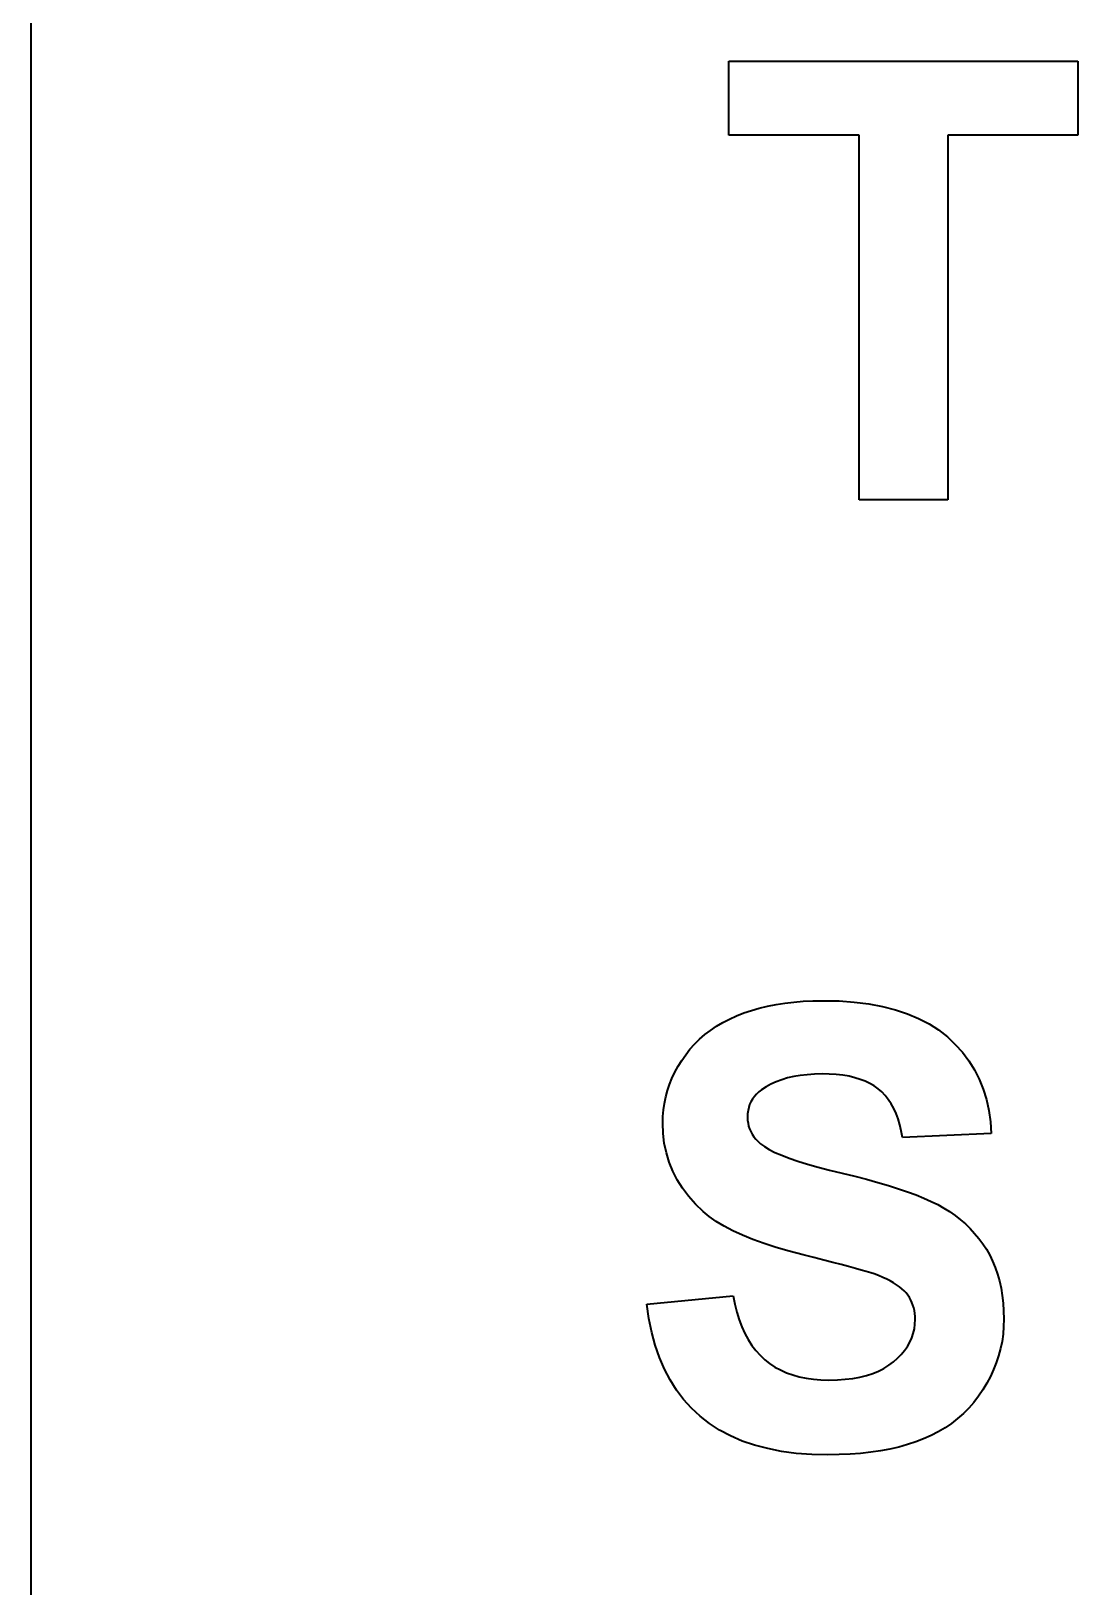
# Model space of a CAD drawing. Extents: x 23 to 417, y 3 to 294.
# Drawn here: x 205.837 to 207.267, y 102.642 to 104.769 of the extents above; entities that cross this region are included whole.
import ezdxf

# ---------------------------------------------------------------- set-up
doc = ezdxf.new("R2010")
doc.units = 0
doc.layers.get('0').update_dxf_attribs({"lineweight": 13})

# ---------------------------------------------------------------- blocks, each defined once
blk = doc.blocks.new('BLOCK4760')
at = {"color": 7, "lineweight": 35}
blk.add_line((-75.474, 3.552), (-75.474, 49.552), dxfattribs=at)
at = {"color": 7, "lineweight": 35, "ltscale": 0.059601}
blk.add_line((-70.707, 27.082), (-68.323, 27.082), dxfattribs=at)
at = {"color": 7, "lineweight": 35, "ltscale": 0.012688}
for p, q in [((-70.707, 26.575), (-70.707, 27.082)), ((-68.323, 27.082), (-68.323, 26.575))]:
    blk.add_line(p, q, dxfattribs=at)
at = {"color": 7, "lineweight": 35, "ltscale": 0.022255}
blk.add_line((-69.816, 26.575), (-70.707, 26.575), dxfattribs=at)
at = {"color": 7, "lineweight": 35, "ltscale": 0.062312}
for p, q in [((-69.816, 24.082), (-69.816, 26.575)), ((-69.211, 26.575), (-69.211, 24.082))]:
    blk.add_line(p, q, dxfattribs=at)
at = {"color": 7, "lineweight": 35, "ltscale": 0.022203}
blk.add_line((-68.323, 26.575), (-69.211, 26.575), dxfattribs=at)
at = {"color": 7, "lineweight": 35, "ltscale": 0.015143}
blk.add_line((-69.211, 24.082), (-69.816, 24.082), dxfattribs=at)
at = {"color": 7, "lineweight": 35, "ltscale": 0.001479}
blk.add_line((-70.443, 20.622), (-70.385, 20.633), dxfattribs=at)
at = {"color": 7, "lineweight": 35, "ltscale": 0.001519}
blk.add_line((-70.385, 20.633), (-70.325, 20.642), dxfattribs=at)
at = {"color": 7, "lineweight": 35, "ltscale": 0.001563}
blk.add_line((-70.325, 20.642), (-70.263, 20.65), dxfattribs=at)
at = {"color": 7, "lineweight": 35, "ltscale": 0.001608}
blk.add_line((-70.263, 20.65), (-70.199, 20.655), dxfattribs=at)
at = {"color": 7, "lineweight": 35, "ltscale": 0.001655}
blk.add_line((-70.199, 20.655), (-70.133, 20.658), dxfattribs=at)
at = {"color": 7, "lineweight": 35, "ltscale": 0.001704}
blk.add_line((-70.133, 20.658), (-70.064, 20.659), dxfattribs=at)
at = {"color": 7, "lineweight": 35, "ltscale": 0.002755}
blk.add_line((-70.064, 20.659), (-69.954, 20.657), dxfattribs=at)
at = {"color": 7, "lineweight": 35, "ltscale": 0.002621}
blk.add_line((-69.954, 20.657), (-69.85, 20.649), dxfattribs=at)
at = {"color": 7, "lineweight": 35, "ltscale": 0.002494}
blk.add_line((-69.85, 20.649), (-69.751, 20.637), dxfattribs=at)
at = {"color": 7, "lineweight": 35, "ltscale": 0.002375}
blk.add_line((-69.751, 20.637), (-69.657, 20.619), dxfattribs=at)
at = {"color": 7, "lineweight": 35, "ltscale": 0.001282}
blk.add_line((-70.748, 20.509), (-70.702, 20.533), dxfattribs=at)
at = {"color": 7, "lineweight": 35, "ltscale": 0.001313}
blk.add_line((-70.702, 20.533), (-70.655, 20.555), dxfattribs=at)
at = {"color": 7, "lineweight": 35, "ltscale": 0.001343}
blk.add_line((-70.655, 20.555), (-70.605, 20.575), dxfattribs=at)
at = {"color": 7, "lineweight": 35, "ltscale": 0.001372}
blk.add_line((-70.605, 20.575), (-70.553, 20.592), dxfattribs=at)
at = {"color": 7, "lineweight": 35, "ltscale": 0.001405}
blk.add_line((-70.553, 20.592), (-70.499, 20.608), dxfattribs=at)
at = {"color": 7, "lineweight": 35, "ltscale": 0.00144}
blk.add_line((-70.499, 20.608), (-70.443, 20.622), dxfattribs=at)
at = {"color": 7, "lineweight": 35, "ltscale": 0.002265}
blk.add_line((-69.657, 20.619), (-69.569, 20.597), dxfattribs=at)
at = {"color": 7, "lineweight": 35, "ltscale": 0.002166}
blk.add_line((-69.569, 20.597), (-69.487, 20.57), dxfattribs=at)
at = {"color": 7, "lineweight": 35, "ltscale": 0.002078}
blk.add_line((-69.487, 20.57), (-69.411, 20.538), dxfattribs=at)
at = {"color": 7, "lineweight": 35, "ltscale": 0.002005}
blk.add_line((-69.411, 20.538), (-69.339, 20.501), dxfattribs=at)
at = {"color": 7, "lineweight": 35, "ltscale": 0.001199}
blk.add_line((-70.907, 20.395), (-70.871, 20.427), dxfattribs=at)
at = {"color": 7, "lineweight": 35, "ltscale": 0.001214}
blk.add_line((-70.871, 20.427), (-70.832, 20.456), dxfattribs=at)
at = {"color": 7, "lineweight": 35, "ltscale": 0.001232}
blk.add_line((-70.832, 20.456), (-70.791, 20.484), dxfattribs=at)
at = {"color": 7, "lineweight": 35, "ltscale": 0.001255}
blk.add_line((-70.791, 20.484), (-70.748, 20.509), dxfattribs=at)
at = {"color": 7, "lineweight": 35, "ltscale": 0.001946}
blk.add_line((-69.339, 20.501), (-69.274, 20.459), dxfattribs=at)
at = {"color": 7, "lineweight": 35, "ltscale": 0.001904}
blk.add_line((-69.274, 20.459), (-69.214, 20.411), dxfattribs=at)
at = {"color": 7, "lineweight": 35, "ltscale": 0.001183}
blk.add_line((-71.002, 20.29), (-70.973, 20.327), dxfattribs=at)
at = {"color": 7, "lineweight": 35, "ltscale": 0.001184}
blk.add_line((-70.973, 20.327), (-70.941, 20.362), dxfattribs=at)
at = {"color": 7, "lineweight": 35, "ltscale": 0.001189}
blk.add_line((-70.941, 20.362), (-70.907, 20.395), dxfattribs=at)
at = {"color": 7, "lineweight": 35, "ltscale": 0.001867}
blk.add_line((-69.214, 20.411), (-69.16, 20.36), dxfattribs=at)
at = {"color": 7, "lineweight": 35, "ltscale": 0.001831}
blk.add_line((-69.16, 20.36), (-69.111, 20.306), dxfattribs=at)
at = {"color": 7, "lineweight": 35, "ltscale": 0.00116}
blk.add_line((-71.076, 20.17), (-71.054, 20.211), dxfattribs=at)
at = {"color": 7, "lineweight": 35, "ltscale": 0.001179}
blk.add_line((-71.054, 20.211), (-71.029, 20.251), dxfattribs=at)
at = {"color": 7, "lineweight": 35, "ltscale": 0.001187}
for p, q in [((-71.029, 20.251), (-71.002, 20.29)), ((-69.28, 19.265), (-69.238, 19.241))]:
    blk.add_line(p, q, dxfattribs=at)
at = {"color": 7, "lineweight": 35, "ltscale": 0.001809}
blk.add_line((-69.111, 20.306), (-69.067, 20.248), dxfattribs=at)
at = {"color": 7, "lineweight": 35, "ltscale": 0.001801}
blk.add_line((-69.067, 20.248), (-69.029, 20.187), dxfattribs=at)
at = {"color": 7, "lineweight": 35, "ltscale": 0.001131}
blk.add_line((-71.112, 20.086), (-71.096, 20.128), dxfattribs=at)
at = {"color": 7, "lineweight": 35, "ltscale": 0.001144}
for p, q in [((-71.096, 20.128), (-71.076, 20.17)), ((-69.52, 19.724), (-69.529, 19.769))]:
    blk.add_line(p, q, dxfattribs=at)
at = {"color": 7, "lineweight": 35, "ltscale": 0.000978468}
blk.add_line((-70.384, 20.105), (-70.42, 20.088), dxfattribs=at)
at = {"color": 7, "lineweight": 35, "ltscale": 0.001011}
blk.add_line((-70.346, 20.119), (-70.384, 20.105), dxfattribs=at)
at = {"color": 7, "lineweight": 35, "ltscale": 0.001048}
for p, q in [((-70.306, 20.131), (-70.346, 20.119)), ((-69.803, 18.818), (-69.843, 18.829))]:
    blk.add_line(p, q, dxfattribs=at)
at = {"color": 7, "lineweight": 35, "ltscale": 0.00109}
blk.add_line((-70.263, 20.14), (-70.306, 20.131), dxfattribs=at)
at = {"color": 7, "lineweight": 35, "ltscale": 0.001135}
for p, q in [((-70.219, 20.148), (-70.263, 20.14)), ((-70.314, 18.116), (-70.271, 18.101))]:
    blk.add_line(p, q, dxfattribs=at)
at = {"color": 7, "lineweight": 35, "ltscale": 0.001185}
for p, q in [((-70.172, 20.153), (-70.219, 20.148)), ((-69.973, 20.154), (-70.021, 20.157))]:
    blk.add_line(p, q, dxfattribs=at)
at = {"color": 7, "lineweight": 35, "ltscale": 0.001237}
blk.add_line((-70.122, 20.157), (-70.172, 20.153), dxfattribs=at)
at = {"color": 7, "lineweight": 35, "ltscale": 0.001292}
for p, q in [((-70.07, 20.158), (-70.122, 20.157)), ((-70.637, 18.478), (-70.618, 18.429)), ((-69.912, 18.071), (-69.861, 18.077))]:
    blk.add_line(p, q, dxfattribs=at)
at = {"color": 7, "lineweight": 35, "ltscale": 0.001247}
for p, q in [((-70.021, 20.157), (-70.07, 20.158)), ((-69.324, 19.287), (-69.28, 19.265)), ((-68.858, 18.743), (-68.847, 18.695))]:
    blk.add_line(p, q, dxfattribs=at)
at = {"color": 7, "lineweight": 35, "ltscale": 0.001126}
blk.add_line((-69.929, 20.149), (-69.973, 20.154), dxfattribs=at)
at = {"color": 7, "lineweight": 35, "ltscale": 0.00107}
for p, q in [((-69.886, 20.142), (-69.929, 20.149)), ((-70.462, 18.205), (-70.429, 18.179))]:
    blk.add_line(p, q, dxfattribs=at)
at = {"color": 7, "lineweight": 35, "ltscale": 0.001017}
blk.add_line((-69.847, 20.132), (-69.886, 20.142), dxfattribs=at)
at = {"color": 7, "lineweight": 35, "ltscale": 0.000968252}
blk.add_line((-69.81, 20.121), (-69.847, 20.132), dxfattribs=at)
at = {"color": 7, "lineweight": 35, "ltscale": 0.000924056}
blk.add_line((-69.775, 20.108), (-69.81, 20.121), dxfattribs=at)
at = {"color": 7, "lineweight": 35, "ltscale": 0.000885097}
blk.add_line((-69.743, 20.093), (-69.775, 20.108), dxfattribs=at)
at = {"color": 7, "lineweight": 35, "ltscale": 0.001806}
blk.add_line((-69.029, 20.187), (-68.996, 20.122), dxfattribs=at)
at = {"color": 7, "lineweight": 35, "ltscale": 0.001826}
blk.add_line((-68.996, 20.122), (-68.969, 20.055), dxfattribs=at)
at = {"color": 7, "lineweight": 35, "ltscale": 0.001117}
blk.add_line((-71.147, 19.957), (-71.138, 20.001), dxfattribs=at)
at = {"color": 7, "lineweight": 35, "ltscale": 0.001118}
blk.add_line((-71.138, 20.001), (-71.127, 20.044), dxfattribs=at)
at = {"color": 7, "lineweight": 35, "ltscale": 0.001123}
for p, q in [((-71.127, 20.044), (-71.112, 20.086)), ((-69.091, 19.133), (-69.059, 19.101))]:
    blk.add_line(p, q, dxfattribs=at)
at = {"color": 7, "lineweight": 35, "ltscale": 0.000531759}
blk.add_line((-70.533, 20.003), (-70.545, 19.986), dxfattribs=at)
at = {"color": 7, "lineweight": 35, "ltscale": 0.000543651}
blk.add_line((-70.518, 20.02), (-70.533, 20.003), dxfattribs=at)
at = {"color": 7, "lineweight": 35, "ltscale": 0.000560294}
blk.add_line((-70.502, 20.035), (-70.518, 20.02), dxfattribs=at)
at = {"color": 7, "lineweight": 35, "ltscale": 0.000581346}
blk.add_line((-70.484, 20.049), (-70.502, 20.035), dxfattribs=at)
at = {"color": 7, "lineweight": 35, "ltscale": 0.000931155}
blk.add_line((-70.453, 20.07), (-70.484, 20.049), dxfattribs=at)
at = {"color": 7, "lineweight": 35, "ltscale": 0.00095208}
blk.add_line((-70.42, 20.088), (-70.453, 20.07), dxfattribs=at)
at = {"color": 7, "lineweight": 35, "ltscale": 0.000851948}
blk.add_line((-69.714, 20.076), (-69.743, 20.093), dxfattribs=at)
at = {"color": 7, "lineweight": 35, "ltscale": 0.000826236}
blk.add_line((-69.687, 20.056), (-69.714, 20.076), dxfattribs=at)
at = {"color": 7, "lineweight": 35, "ltscale": 0.00081946}
blk.add_line((-69.662, 20.035), (-69.687, 20.056), dxfattribs=at)
at = {"color": 7, "lineweight": 35, "ltscale": 0.000832152}
blk.add_line((-69.639, 20.011), (-69.662, 20.035), dxfattribs=at)
at = {"color": 7, "lineweight": 35, "ltscale": 0.000852554}
blk.add_line((-69.618, 19.984), (-69.639, 20.011), dxfattribs=at)
at = {"color": 7, "lineweight": 35, "ltscale": 0.001859}
for p, q in [((-68.969, 20.055), (-68.947, 19.984)), ((-69.878, 17.559), (-69.953, 17.556))]:
    blk.add_line(p, q, dxfattribs=at)
at = {"color": 7, "lineweight": 35, "ltscale": 0.001128}
blk.add_line((-71.158, 19.868), (-71.154, 19.913), dxfattribs=at)
at = {"color": 7, "lineweight": 35, "ltscale": 0.001121}
for p, q in [((-71.154, 19.913), (-71.147, 19.957)), ((-69.059, 19.101), (-69.028, 19.068)), ((-69.028, 19.068), (-69, 19.034))]:
    blk.add_line(p, q, dxfattribs=at)
at = {"color": 7, "lineweight": 35, "ltscale": 0.000571956}
blk.add_line((-70.579, 19.886), (-70.58, 19.863), dxfattribs=at)
at = {"color": 7, "lineweight": 35, "ltscale": 0.000552896}
blk.add_line((-70.576, 19.908), (-70.579, 19.886), dxfattribs=at)
at = {"color": 7, "lineweight": 35, "ltscale": 0.00053772}
blk.add_line((-70.571, 19.929), (-70.576, 19.908), dxfattribs=at)
at = {"color": 7, "lineweight": 35, "ltscale": 0.000528371}
blk.add_line((-70.565, 19.949), (-70.571, 19.929), dxfattribs=at)
at = {"color": 7, "lineweight": 35, "ltscale": 0.00052411}
blk.add_line((-70.556, 19.968), (-70.565, 19.949), dxfattribs=at)
at = {"color": 7, "lineweight": 35, "ltscale": 0.000525323}
blk.add_line((-70.545, 19.986), (-70.556, 19.968), dxfattribs=at)
at = {"color": 7, "lineweight": 35, "ltscale": 0.000879004}
blk.add_line((-69.599, 19.955), (-69.618, 19.984), dxfattribs=at)
at = {"color": 7, "lineweight": 35, "ltscale": 0.00091152}
blk.add_line((-69.581, 19.923), (-69.599, 19.955), dxfattribs=at)
at = {"color": 7, "lineweight": 35, "ltscale": 0.00094961}
blk.add_line((-69.565, 19.888), (-69.581, 19.923), dxfattribs=at)
at = {"color": 7, "lineweight": 35, "ltscale": 0.000992698}
blk.add_line((-69.551, 19.851), (-69.565, 19.888), dxfattribs=at)
at = {"color": 7, "lineweight": 35, "ltscale": 0.001905}
blk.add_line((-68.947, 19.984), (-68.931, 19.909), dxfattribs=at)
at = {"color": 7, "lineweight": 35, "ltscale": 0.001962}
blk.add_line((-68.931, 19.909), (-68.92, 19.832), dxfattribs=at)
at = {"color": 7, "lineweight": 35, "ltscale": 0.001139}
for p, q in [((-71.159, 19.822), (-71.158, 19.868)), ((-69.161, 19.19), (-69.125, 19.162))]:
    blk.add_line(p, q, dxfattribs=at)
at = {"color": 7, "lineweight": 35, "ltscale": 0.001755}
blk.add_line((-71.156, 19.752), (-71.159, 19.822), dxfattribs=at)
at = {"color": 7, "lineweight": 35, "ltscale": 0.000524634}
blk.add_line((-70.58, 19.863), (-70.579, 19.842), dxfattribs=at)
at = {"color": 7, "lineweight": 35, "ltscale": 0.000513707}
blk.add_line((-70.579, 19.842), (-70.576, 19.822), dxfattribs=at)
at = {"color": 7, "lineweight": 35, "ltscale": 0.000506288}
blk.add_line((-70.576, 19.822), (-70.572, 19.802), dxfattribs=at)
at = {"color": 7, "lineweight": 35, "ltscale": 0.000503628}
blk.add_line((-70.572, 19.802), (-70.566, 19.783), dxfattribs=at)
at = {"color": 7, "lineweight": 35, "ltscale": 0.000505481}
blk.add_line((-70.566, 19.783), (-70.558, 19.764), dxfattribs=at)
at = {"color": 7, "lineweight": 35, "ltscale": 0.00104}
blk.add_line((-69.539, 19.811), (-69.551, 19.851), dxfattribs=at)
at = {"color": 7, "lineweight": 35, "ltscale": 0.001091}
blk.add_line((-69.529, 19.769), (-69.539, 19.811), dxfattribs=at)
at = {"color": 7, "lineweight": 35, "ltscale": 0.00203}
blk.add_line((-68.92, 19.832), (-68.914, 19.751), dxfattribs=at)
at = {"color": 7, "lineweight": 35, "ltscale": 0.001712}
blk.add_line((-71.148, 19.684), (-71.156, 19.752), dxfattribs=at)
at = {"color": 7, "lineweight": 35, "ltscale": 0.001681}
blk.add_line((-71.134, 19.618), (-71.148, 19.684), dxfattribs=at)
at = {"color": 7, "lineweight": 35, "ltscale": 0.000511375}
blk.add_line((-70.558, 19.764), (-70.548, 19.746), dxfattribs=at)
at = {"color": 7, "lineweight": 35, "ltscale": 0.000521931}
blk.add_line((-70.548, 19.746), (-70.536, 19.729), dxfattribs=at)
at = {"color": 7, "lineweight": 35, "ltscale": 0.00053649}
blk.add_line((-70.536, 19.729), (-70.522, 19.712), dxfattribs=at)
at = {"color": 7, "lineweight": 35, "ltscale": 0.000555007}
blk.add_line((-70.522, 19.712), (-70.507, 19.696), dxfattribs=at)
at = {"color": 7, "lineweight": 35, "ltscale": 0.000576376}
blk.add_line((-70.507, 19.696), (-70.49, 19.681), dxfattribs=at)
at = {"color": 7, "lineweight": 35, "ltscale": 0.00081346}
blk.add_line((-70.49, 19.681), (-70.464, 19.662), dxfattribs=at)
at = {"color": 7, "lineweight": 35, "ltscale": 0.015158}
blk.add_line((-68.914, 19.751), (-69.52, 19.724), dxfattribs=at)
at = {"color": 7, "lineweight": 35, "ltscale": 0.001662}
blk.add_line((-71.115, 19.555), (-71.134, 19.618), dxfattribs=at)
at = {"color": 7, "lineweight": 35, "ltscale": 0.000952416}
blk.add_line((-70.464, 19.662), (-70.431, 19.642), dxfattribs=at)
at = {"color": 7, "lineweight": 35, "ltscale": 0.001098}
blk.add_line((-70.431, 19.642), (-70.392, 19.622), dxfattribs=at)
at = {"color": 7, "lineweight": 35, "ltscale": 0.001248}
blk.add_line((-70.392, 19.622), (-70.346, 19.603), dxfattribs=at)
at = {"color": 7, "lineweight": 35, "ltscale": 0.001402}
blk.add_line((-70.346, 19.603), (-70.294, 19.583), dxfattribs=at)
at = {"color": 7, "lineweight": 35, "ltscale": 0.001557}
blk.add_line((-70.294, 19.583), (-70.235, 19.563), dxfattribs=at)
at = {"color": 7, "lineweight": 35, "ltscale": 0.001657}
blk.add_line((-71.09, 19.493), (-71.115, 19.555), dxfattribs=at)
at = {"color": 7, "lineweight": 35, "ltscale": 0.001666}
blk.add_line((-71.06, 19.434), (-71.09, 19.493), dxfattribs=at)
at = {"color": 7, "lineweight": 35, "ltscale": 0.001714}
blk.add_line((-70.235, 19.563), (-70.169, 19.542), dxfattribs=at)
at = {"color": 7, "lineweight": 35, "ltscale": 0.001872}
blk.add_line((-70.169, 19.542), (-70.097, 19.522), dxfattribs=at)
at = {"color": 7, "lineweight": 35, "ltscale": 0.002031}
blk.add_line((-70.097, 19.522), (-70.019, 19.501), dxfattribs=at)
at = {"color": 7, "lineweight": 35, "ltscale": 0.002191}
blk.add_line((-70.019, 19.501), (-69.933, 19.48), dxfattribs=at)
at = {"color": 7, "lineweight": 35, "ltscale": 0.002215}
blk.add_line((-69.933, 19.48), (-69.847, 19.459), dxfattribs=at)
at = {"color": 7, "lineweight": 35, "ltscale": 0.001687}
blk.add_line((-71.024, 19.377), (-71.06, 19.434), dxfattribs=at)
at = {"color": 7, "lineweight": 35, "ltscale": 0.00172}
blk.add_line((-70.982, 19.322), (-71.024, 19.377), dxfattribs=at)
at = {"color": 7, "lineweight": 35, "ltscale": 0.002105}
blk.add_line((-69.847, 19.459), (-69.766, 19.438), dxfattribs=at)
at = {"color": 7, "lineweight": 35, "ltscale": 0.001994}
blk.add_line((-69.766, 19.438), (-69.689, 19.417), dxfattribs=at)
at = {"color": 7, "lineweight": 35, "ltscale": 0.001885}
blk.add_line((-69.689, 19.417), (-69.617, 19.396), dxfattribs=at)
at = {"color": 7, "lineweight": 35, "ltscale": 0.001775}
blk.add_line((-69.617, 19.396), (-69.549, 19.374), dxfattribs=at)
at = {"color": 7, "lineweight": 35, "ltscale": 0.001667}
blk.add_line((-69.549, 19.374), (-69.486, 19.353), dxfattribs=at)
at = {"color": 7, "lineweight": 35, "ltscale": 0.001766}
blk.add_line((-70.935, 19.269), (-70.982, 19.322), dxfattribs=at)
at = {"color": 7, "lineweight": 35, "ltscale": 0.001823}
blk.add_line((-70.883, 19.218), (-70.935, 19.269), dxfattribs=at)
at = {"color": 7, "lineweight": 35, "ltscale": 0.00156}
blk.add_line((-69.486, 19.353), (-69.427, 19.331), dxfattribs=at)
at = {"color": 7, "lineweight": 35, "ltscale": 0.001454}
blk.add_line((-69.427, 19.331), (-69.374, 19.309), dxfattribs=at)
at = {"color": 7, "lineweight": 35, "ltscale": 0.00135}
blk.add_line((-69.374, 19.309), (-69.324, 19.287), dxfattribs=at)
at = {"color": 7, "lineweight": 35, "ltscale": 0.001365}
blk.add_line((-70.841, 19.184), (-70.883, 19.218), dxfattribs=at)
at = {"color": 7, "lineweight": 35, "ltscale": 0.001464}
for p, q in [((-70.793, 19.15), (-70.841, 19.184)), ((-69.94, 18.856), (-69.997, 18.87))]:
    blk.add_line(p, q, dxfattribs=at)
at = {"color": 7, "lineweight": 35, "ltscale": 0.001571}
blk.add_line((-70.739, 19.118), (-70.793, 19.15), dxfattribs=at)
at = {"color": 7, "lineweight": 35, "ltscale": 0.001168}
for p, q in [((-69.238, 19.241), (-69.199, 19.217)), ((-70.271, 18.101), (-70.226, 18.089))]:
    blk.add_line(p, q, dxfattribs=at)
at = {"color": 7, "lineweight": 35, "ltscale": 0.001152}
blk.add_line((-69.199, 19.217), (-69.161, 19.19), dxfattribs=at)
at = {"color": 7, "lineweight": 35, "ltscale": 0.00113}
blk.add_line((-69.125, 19.162), (-69.091, 19.133), dxfattribs=at)
at = {"color": 7, "lineweight": 35, "ltscale": 0.001684}
blk.add_line((-70.679, 19.086), (-70.739, 19.118), dxfattribs=at)
at = {"color": 7, "lineweight": 35, "ltscale": 0.001802}
blk.add_line((-70.614, 19.056), (-70.679, 19.086), dxfattribs=at)
at = {"color": 7, "lineweight": 35, "ltscale": 0.001925}
blk.add_line((-70.543, 19.027), (-70.614, 19.056), dxfattribs=at)
at = {"color": 7, "lineweight": 35, "ltscale": 0.00205}
blk.add_line((-70.465, 18.999), (-70.543, 19.027), dxfattribs=at)
at = {"color": 7, "lineweight": 35, "ltscale": 0.002179}
blk.add_line((-70.383, 18.972), (-70.465, 18.999), dxfattribs=at)
at = {"color": 7, "lineweight": 35, "ltscale": 0.002309}
blk.add_line((-70.294, 18.946), (-70.383, 18.972), dxfattribs=at)
at = {"color": 7, "lineweight": 35, "ltscale": 0.002442}
blk.add_line((-70.199, 18.922), (-70.294, 18.946), dxfattribs=at)
at = {"color": 7, "lineweight": 35, "ltscale": 0.001125}
blk.add_line((-69, 19.034), (-68.973, 18.997), dxfattribs=at)
at = {"color": 7, "lineweight": 35, "ltscale": 0.001132}
blk.add_line((-68.973, 18.997), (-68.948, 18.96), dxfattribs=at)
at = {"color": 7, "lineweight": 35, "ltscale": 0.001142}
blk.add_line((-68.948, 18.96), (-68.925, 18.92), dxfattribs=at)
at = {"color": 7, "lineweight": 35, "ltscale": 0.001881}
blk.add_line((-70.126, 18.903), (-70.199, 18.922), dxfattribs=at)
at = {"color": 7, "lineweight": 35, "ltscale": 0.001742}
blk.add_line((-70.059, 18.886), (-70.126, 18.903), dxfattribs=at)
at = {"color": 7, "lineweight": 35, "ltscale": 0.001603}
blk.add_line((-69.997, 18.87), (-70.059, 18.886), dxfattribs=at)
at = {"color": 7, "lineweight": 35, "ltscale": 0.001325}
blk.add_line((-69.889, 18.842), (-69.94, 18.856), dxfattribs=at)
at = {"color": 7, "lineweight": 35, "ltscale": 0.001186}
blk.add_line((-69.843, 18.829), (-69.889, 18.842), dxfattribs=at)
at = {"color": 7, "lineweight": 35, "ltscale": 0.001153}
blk.add_line((-68.925, 18.92), (-68.905, 18.879), dxfattribs=at)
at = {"color": 7, "lineweight": 35, "ltscale": 0.00117}
blk.add_line((-68.905, 18.879), (-68.887, 18.835), dxfattribs=at)
at = {"color": 7, "lineweight": 35, "ltscale": 0.001192}
blk.add_line((-68.887, 18.835), (-68.871, 18.79), dxfattribs=at)
at = {"color": 7, "lineweight": 35, "ltscale": 0.000908842}
blk.add_line((-69.768, 18.808), (-69.803, 18.818), dxfattribs=at)
at = {"color": 7, "lineweight": 35, "ltscale": 0.000770419}
blk.add_line((-69.738, 18.799), (-69.768, 18.808), dxfattribs=at)
at = {"color": 7, "lineweight": 35, "ltscale": 0.000631983}
blk.add_line((-69.714, 18.791), (-69.738, 18.799), dxfattribs=at)
at = {"color": 7, "lineweight": 35, "ltscale": 0.000805227}
blk.add_line((-69.684, 18.78), (-69.714, 18.791), dxfattribs=at)
at = {"color": 7, "lineweight": 35, "ltscale": 0.000765143}
blk.add_line((-69.656, 18.768), (-69.684, 18.78), dxfattribs=at)
at = {"color": 7, "lineweight": 35, "ltscale": 0.000726232}
blk.add_line((-69.629, 18.756), (-69.656, 18.768), dxfattribs=at)
at = {"color": 7, "lineweight": 35, "ltscale": 0.000688713}
blk.add_line((-69.605, 18.743), (-69.629, 18.756), dxfattribs=at)
at = {"color": 7, "lineweight": 35, "ltscale": 0.000651963}
blk.add_line((-69.582, 18.731), (-69.605, 18.743), dxfattribs=at)
at = {"color": 7, "lineweight": 35, "ltscale": 0.000616892}
blk.add_line((-69.561, 18.717), (-69.582, 18.731), dxfattribs=at)
at = {"color": 7, "lineweight": 35, "ltscale": 0.000584112}
blk.add_line((-69.542, 18.704), (-69.561, 18.717), dxfattribs=at)
at = {"color": 7, "lineweight": 35, "ltscale": 0.001217}
blk.add_line((-68.871, 18.79), (-68.858, 18.743), dxfattribs=at)
at = {"color": 7, "lineweight": 35, "ltscale": 0.014803}
blk.add_line((-71.268, 18.584), (-70.678, 18.641), dxfattribs=at)
at = {"color": 7, "lineweight": 35, "ltscale": 0.001473}
blk.add_line((-70.678, 18.641), (-70.667, 18.584), dxfattribs=at)
at = {"color": 7, "lineweight": 35, "ltscale": 0.00055258}
blk.add_line((-69.525, 18.69), (-69.542, 18.704), dxfattribs=at)
at = {"color": 7, "lineweight": 35, "ltscale": 0.000524092}
blk.add_line((-69.51, 18.676), (-69.525, 18.69), dxfattribs=at)
at = {"color": 7, "lineweight": 35, "ltscale": 0.000498232}
blk.add_line((-69.496, 18.661), (-69.51, 18.676), dxfattribs=at)
at = {"color": 7, "lineweight": 35, "ltscale": 0.00048309}
blk.add_line((-69.485, 18.646), (-69.496, 18.661), dxfattribs=at)
at = {"color": 7, "lineweight": 35, "ltscale": 0.000477992}
blk.add_line((-69.474, 18.63), (-69.485, 18.646), dxfattribs=at)
at = {"color": 7, "lineweight": 35, "ltscale": 0.000474728}
blk.add_line((-69.465, 18.613), (-69.474, 18.63), dxfattribs=at)
at = {"color": 7, "lineweight": 35, "ltscale": 0.00047438}
blk.add_line((-69.457, 18.596), (-69.465, 18.613), dxfattribs=at)
at = {"color": 7, "lineweight": 35, "ltscale": 0.00128}
blk.add_line((-68.847, 18.695), (-68.839, 18.644), dxfattribs=at)
at = {"color": 7, "lineweight": 35, "ltscale": 0.001317}
blk.add_line((-68.839, 18.644), (-68.833, 18.592), dxfattribs=at)
at = {"color": 7, "lineweight": 35, "ltscale": 0.002483}
blk.add_line((-71.253, 18.486), (-71.268, 18.584), dxfattribs=at)
at = {"color": 7, "lineweight": 35, "ltscale": 0.001409}
blk.add_line((-70.667, 18.584), (-70.653, 18.529), dxfattribs=at)
at = {"color": 7, "lineweight": 35, "ltscale": 0.001348}
blk.add_line((-70.653, 18.529), (-70.637, 18.478), dxfattribs=at)
at = {"color": 7, "lineweight": 35, "ltscale": 0.000476757}
blk.add_line((-69.45, 18.578), (-69.457, 18.596), dxfattribs=at)
at = {"color": 7, "lineweight": 35, "ltscale": 0.000481731}
blk.add_line((-69.444, 18.56), (-69.45, 18.578), dxfattribs=at)
at = {"color": 7, "lineweight": 35, "ltscale": 0.000488782}
blk.add_line((-69.44, 18.541), (-69.444, 18.56), dxfattribs=at)
at = {"color": 7, "lineweight": 35, "ltscale": 0.000498645}
blk.add_line((-69.437, 18.521), (-69.44, 18.541), dxfattribs=at)
at = {"color": 7, "lineweight": 35, "ltscale": 0.000510287}
blk.add_line((-69.435, 18.501), (-69.437, 18.521), dxfattribs=at)
at = {"color": 7, "lineweight": 35, "ltscale": 0.001357}
blk.add_line((-68.833, 18.592), (-68.83, 18.538), dxfattribs=at)
at = {"color": 7, "lineweight": 35, "ltscale": 0.0014}
blk.add_line((-68.83, 18.538), (-68.828, 18.482), dxfattribs=at)
at = {"color": 7, "lineweight": 35, "ltscale": 0.002386}
blk.add_line((-71.234, 18.392), (-71.253, 18.486), dxfattribs=at)
at = {"color": 7, "lineweight": 35, "ltscale": 0.00124}
blk.add_line((-70.618, 18.429), (-70.598, 18.384), dxfattribs=at)
at = {"color": 7, "lineweight": 35, "ltscale": 0.000798195}
blk.add_line((-69.447, 18.384), (-69.44, 18.415), dxfattribs=at)
at = {"color": 7, "lineweight": 35, "ltscale": 0.000805336}
blk.add_line((-69.44, 18.415), (-69.436, 18.447), dxfattribs=at)
at = {"color": 7, "lineweight": 35, "ltscale": 0.000819103}
blk.add_line((-69.436, 18.447), (-69.434, 18.48), dxfattribs=at)
at = {"color": 7, "lineweight": 35, "ltscale": 0.000524383}
blk.add_line((-69.434, 18.48), (-69.435, 18.501), dxfattribs=at)
at = {"color": 7, "lineweight": 35, "ltscale": 0.00127}
blk.add_line((-68.83, 18.431), (-68.834, 18.38), dxfattribs=at)
at = {"color": 7, "lineweight": 35, "ltscale": 0.001281}
blk.add_line((-68.828, 18.482), (-68.83, 18.431), dxfattribs=at)
at = {"color": 7, "lineweight": 35, "ltscale": 0.002297}
blk.add_line((-71.21, 18.304), (-71.234, 18.392), dxfattribs=at)
at = {"color": 7, "lineweight": 35, "ltscale": 0.002219}
blk.add_line((-71.181, 18.22), (-71.21, 18.304), dxfattribs=at)
at = {"color": 7, "lineweight": 35, "ltscale": 0.001194}
blk.add_line((-70.598, 18.384), (-70.575, 18.342), dxfattribs=at)
at = {"color": 7, "lineweight": 35, "ltscale": 0.001154}
blk.add_line((-70.575, 18.342), (-70.55, 18.303), dxfattribs=at)
at = {"color": 7, "lineweight": 35, "ltscale": 0.00112}
blk.add_line((-70.55, 18.303), (-70.523, 18.267), dxfattribs=at)
at = {"color": 7, "lineweight": 35, "ltscale": 0.000843727}
blk.add_line((-69.507, 18.268), (-69.487, 18.296), dxfattribs=at)
at = {"color": 7, "lineweight": 35, "ltscale": 0.000821873}
blk.add_line((-69.487, 18.296), (-69.471, 18.324), dxfattribs=at)
at = {"color": 7, "lineweight": 35, "ltscale": 0.000806632}
blk.add_line((-69.471, 18.324), (-69.458, 18.354), dxfattribs=at)
at = {"color": 7, "lineweight": 35, "ltscale": 0.000798626}
blk.add_line((-69.458, 18.354), (-69.447, 18.384), dxfattribs=at)
at = {"color": 7, "lineweight": 35, "ltscale": 0.001257}
blk.add_line((-68.841, 18.33), (-68.851, 18.281), dxfattribs=at)
at = {"color": 7, "lineweight": 35, "ltscale": 0.001261}
blk.add_line((-68.834, 18.38), (-68.841, 18.33), dxfattribs=at)
at = {"color": 7, "lineweight": 35, "ltscale": 0.002151}
blk.add_line((-71.147, 18.141), (-71.181, 18.22), dxfattribs=at)
at = {"color": 7, "lineweight": 35, "ltscale": 0.001094}
blk.add_line((-70.523, 18.267), (-70.494, 18.235), dxfattribs=at)
at = {"color": 7, "lineweight": 35, "ltscale": 0.001076}
for p, q in [((-70.494, 18.235), (-70.462, 18.205)), ((-70.429, 18.179), (-70.393, 18.155))]:
    blk.add_line(p, q, dxfattribs=at)
at = {"color": 7, "lineweight": 35, "ltscale": 0.000975203}
blk.add_line((-69.614, 18.167), (-69.582, 18.19), dxfattribs=at)
at = {"color": 7, "lineweight": 35, "ltscale": 0.000945056}
blk.add_line((-69.582, 18.19), (-69.554, 18.215), dxfattribs=at)
at = {"color": 7, "lineweight": 35, "ltscale": 0.000905913}
blk.add_line((-69.554, 18.215), (-69.529, 18.241), dxfattribs=at)
at = {"color": 7, "lineweight": 35, "ltscale": 0.000872112}
blk.add_line((-69.529, 18.241), (-69.507, 18.268), dxfattribs=at)
at = {"color": 7, "lineweight": 35, "ltscale": 0.001262}
blk.add_line((-68.864, 18.232), (-68.88, 18.184), dxfattribs=at)
at = {"color": 7, "lineweight": 35, "ltscale": 0.001258}
blk.add_line((-68.851, 18.281), (-68.864, 18.232), dxfattribs=at)
at = {"color": 7, "lineweight": 35, "ltscale": 0.002095}
blk.add_line((-71.108, 18.067), (-71.147, 18.141), dxfattribs=at)
at = {"color": 7, "lineweight": 35, "ltscale": 0.001088}
blk.add_line((-70.393, 18.155), (-70.355, 18.135), dxfattribs=at)
at = {"color": 7, "lineweight": 35, "ltscale": 0.001109}
blk.add_line((-70.355, 18.135), (-70.314, 18.116), dxfattribs=at)
at = {"color": 7, "lineweight": 35, "ltscale": 0.001207}
blk.add_line((-70.226, 18.089), (-70.179, 18.079), dxfattribs=at)
at = {"color": 7, "lineweight": 35, "ltscale": 0.001252}
blk.add_line((-70.179, 18.079), (-70.129, 18.072), dxfattribs=at)
at = {"color": 7, "lineweight": 35, "ltscale": 0.00123}
blk.add_line((-69.861, 18.077), (-69.812, 18.086), dxfattribs=at)
at = {"color": 7, "lineweight": 35, "ltscale": 0.001172}
blk.add_line((-69.812, 18.086), (-69.767, 18.097), dxfattribs=at)
at = {"color": 7, "lineweight": 35, "ltscale": 0.001119}
blk.add_line((-69.767, 18.097), (-69.724, 18.111), dxfattribs=at)
at = {"color": 7, "lineweight": 35, "ltscale": 0.001073}
blk.add_line((-69.724, 18.111), (-69.684, 18.127), dxfattribs=at)
at = {"color": 7, "lineweight": 35, "ltscale": 0.001032}
blk.add_line((-69.684, 18.127), (-69.648, 18.146), dxfattribs=at)
at = {"color": 7, "lineweight": 35, "ltscale": 0.000999516}
blk.add_line((-69.648, 18.146), (-69.614, 18.167), dxfattribs=at)
at = {"color": 7, "lineweight": 35, "ltscale": 0.001301}
blk.add_line((-68.92, 18.09), (-68.944, 18.044), dxfattribs=at)
at = {"color": 7, "lineweight": 35, "ltscale": 0.001284}
blk.add_line((-68.899, 18.137), (-68.92, 18.09), dxfattribs=at)
at = {"color": 7, "lineweight": 35, "ltscale": 0.001271}
blk.add_line((-68.88, 18.184), (-68.899, 18.137), dxfattribs=at)
at = {"color": 7, "lineweight": 35, "ltscale": 0.002052}
blk.add_line((-71.064, 17.997), (-71.108, 18.067), dxfattribs=at)
at = {"color": 7, "lineweight": 35, "ltscale": 0.002023}
blk.add_line((-71.016, 17.933), (-71.064, 17.997), dxfattribs=at)
at = {"color": 7, "lineweight": 35, "ltscale": 0.0013}
blk.add_line((-70.129, 18.072), (-70.078, 18.068), dxfattribs=at)
at = {"color": 7, "lineweight": 35, "ltscale": 0.001353}
blk.add_line((-70.078, 18.068), (-70.023, 18.066), dxfattribs=at)
at = {"color": 7, "lineweight": 35, "ltscale": 0.001427}
blk.add_line((-70.023, 18.066), (-69.966, 18.068), dxfattribs=at)
at = {"color": 7, "lineweight": 35, "ltscale": 0.001358}
blk.add_line((-69.966, 18.068), (-69.912, 18.071), dxfattribs=at)
at = {"color": 7, "lineweight": 35, "ltscale": 0.001326}
blk.add_line((-68.972, 17.999), (-69.001, 17.955), dxfattribs=at)
at = {"color": 7, "lineweight": 35, "ltscale": 0.001322}
blk.add_line((-68.944, 18.044), (-68.972, 17.999), dxfattribs=at)
at = {"color": 7, "lineweight": 35, "ltscale": 0.002008}
for p, q in [((-70.962, 17.873), (-71.016, 17.933)), ((-70.903, 17.818), (-70.962, 17.873))]:
    blk.add_line(p, q, dxfattribs=at)
at = {"color": 7, "lineweight": 35, "ltscale": 0.001306}
blk.add_line((-69.068, 17.874), (-69.105, 17.837), dxfattribs=at)
at = {"color": 7, "lineweight": 35, "ltscale": 0.001308}
blk.add_line((-69.034, 17.913), (-69.068, 17.874), dxfattribs=at)
at = {"color": 7, "lineweight": 35, "ltscale": 0.001314}
blk.add_line((-69.001, 17.955), (-69.034, 17.913), dxfattribs=at)
at = {"color": 7, "lineweight": 35, "ltscale": 0.002022}
blk.add_line((-70.84, 17.768), (-70.903, 17.818), dxfattribs=at)
at = {"color": 7, "lineweight": 35, "ltscale": 0.002053}
blk.add_line((-70.771, 17.723), (-70.84, 17.768), dxfattribs=at)
at = {"color": 7, "lineweight": 35, "ltscale": 0.001333}
blk.add_line((-69.186, 17.77), (-69.23, 17.74), dxfattribs=at)
at = {"color": 7, "lineweight": 35, "ltscale": 0.001319}
blk.add_line((-69.145, 17.803), (-69.186, 17.77), dxfattribs=at)
at = {"color": 7, "lineweight": 35, "ltscale": 0.00131}
blk.add_line((-69.105, 17.837), (-69.145, 17.803), dxfattribs=at)
at = {"color": 7, "lineweight": 35, "ltscale": 0.002101}
blk.add_line((-70.697, 17.684), (-70.771, 17.723), dxfattribs=at)
at = {"color": 7, "lineweight": 35, "ltscale": 0.002162}
blk.add_line((-70.617, 17.649), (-70.697, 17.684), dxfattribs=at)
at = {"color": 7, "lineweight": 35, "ltscale": 0.001439}
blk.add_line((-69.377, 17.664), (-69.43, 17.643), dxfattribs=at)
at = {"color": 7, "lineweight": 35, "ltscale": 0.001404}
blk.add_line((-69.326, 17.687), (-69.377, 17.664), dxfattribs=at)
at = {"color": 7, "lineweight": 35, "ltscale": 0.001376}
blk.add_line((-69.277, 17.713), (-69.326, 17.687), dxfattribs=at)
at = {"color": 7, "lineweight": 35, "ltscale": 0.001352}
blk.add_line((-69.23, 17.74), (-69.277, 17.713), dxfattribs=at)
at = {"color": 7, "lineweight": 35, "ltscale": 0.002239}
blk.add_line((-70.532, 17.62), (-70.617, 17.649), dxfattribs=at)
at = {"color": 7, "lineweight": 35, "ltscale": 0.002327}
blk.add_line((-70.442, 17.597), (-70.532, 17.62), dxfattribs=at)
at = {"color": 7, "lineweight": 35, "ltscale": 0.002426}
blk.add_line((-70.347, 17.578), (-70.442, 17.597), dxfattribs=at)
at = {"color": 7, "lineweight": 35, "ltscale": 0.002536}
blk.add_line((-70.247, 17.565), (-70.347, 17.578), dxfattribs=at)
at = {"color": 7, "lineweight": 35, "ltscale": 0.002654}
blk.add_line((-70.141, 17.557), (-70.247, 17.565), dxfattribs=at)
at = {"color": 7, "lineweight": 35, "ltscale": 0.002779}
blk.add_line((-70.03, 17.555), (-70.141, 17.557), dxfattribs=at)
at = {"color": 7, "lineweight": 35, "ltscale": 0.001922}
blk.add_line((-69.953, 17.556), (-70.03, 17.555), dxfattribs=at)
at = {"color": 7, "lineweight": 35, "ltscale": 0.001798}
blk.add_line((-69.807, 17.565), (-69.878, 17.559), dxfattribs=at)
at = {"color": 7, "lineweight": 35, "ltscale": 0.001739}
blk.add_line((-69.738, 17.572), (-69.807, 17.565), dxfattribs=at)
at = {"color": 7, "lineweight": 35, "ltscale": 0.001682}
blk.add_line((-69.671, 17.582), (-69.738, 17.572), dxfattribs=at)
at = {"color": 7, "lineweight": 35, "ltscale": 0.001628}
blk.add_line((-69.607, 17.594), (-69.671, 17.582), dxfattribs=at)
at = {"color": 7, "lineweight": 35, "ltscale": 0.001576}
blk.add_line((-69.546, 17.608), (-69.607, 17.594), dxfattribs=at)
at = {"color": 7, "lineweight": 35, "ltscale": 0.001527}
blk.add_line((-69.487, 17.625), (-69.546, 17.608), dxfattribs=at)
at = {"color": 7, "lineweight": 35, "ltscale": 0.001481}
blk.add_line((-69.43, 17.643), (-69.487, 17.625), dxfattribs=at)

msp = doc.modelspace()

# ---------------------------------------------------------------- block references
at = {"lineweight": 0, "xscale": 0.2, "yscale": 0.2, "zscale": 0.2}
msp.add_blockref('BLOCK4760', (220.9318, 99.3118), dxfattribs=at)

doc.saveas('drawing.dxf')
